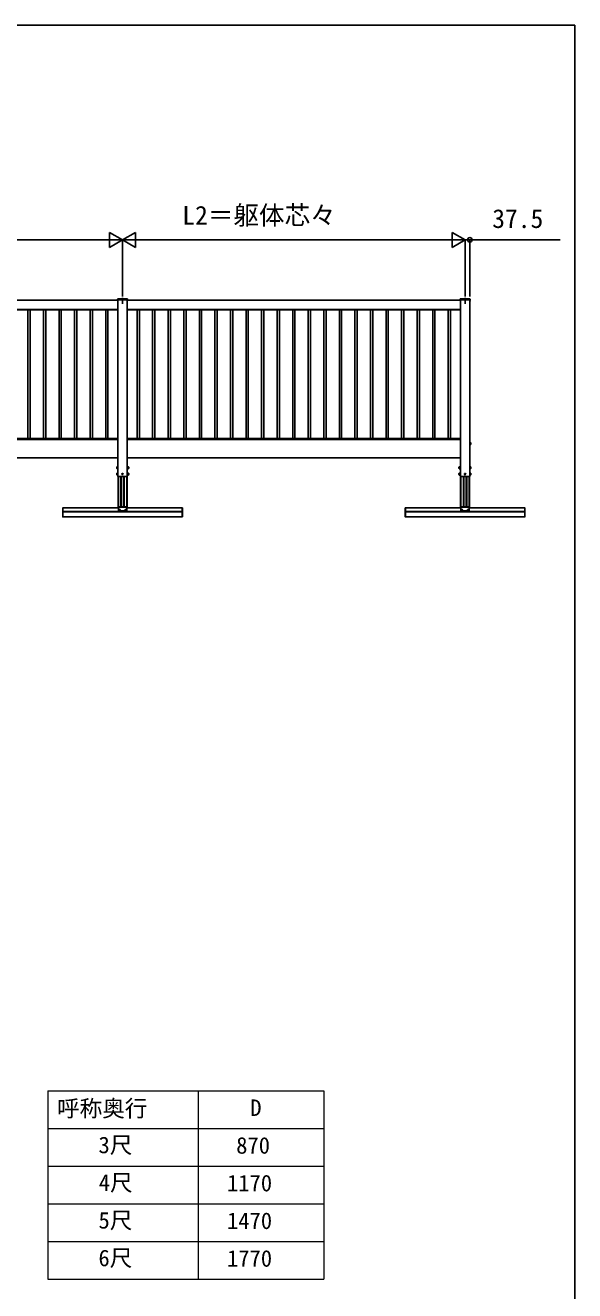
# Model space of a CAD drawing. Units: millimetres, scale not verified. Extents: x -10500 to 10500, y -15604 to 15536.
# Drawn here: x 6121 to 10500, y 4919 to 14996 of the extents above; entities that cross this region are included whole.
import ezdxf
from ezdxf.enums import TextEntityAlignment as Align

# ---------------------------------------------------------------- set-up
doc = ezdxf.new("R2010")
doc.units = ezdxf.units.MM
doc.header["$LTSCALE"] = 80
doc.layers.add('0-1_TABLE1', color=7, linetype='Continuous', lineweight=18)
for name, color, linetype in [('0-3_YKK_12', 2, 'Continuous'), ('0-4_YKK_13', 4, 'Continuous'), ('0-6_YKK_D', 6, 'Continuous'), ('0-7_YKK_ZWAK', 7, 'Continuous')]:
    doc.layers.add(name, color=color, linetype=linetype)
doc.styles.add('ＭＳ ゴシック', font='')
doc.styles.get('ＭＳ ゴシック').set_extended_font_data('MS Gothic')

msp = doc.modelspace()

# ---------------------------------------------------------------- linework, layer by layer
at = {"layer": '0-1_TABLE1'}
for p, q in [((6300, 6510.4), (8500, 6510.4)), ((6300, 6510.4), (6300, 5010.4)), ((7500, 6510.4), (7500, 5010.4)), ((8500, 6510.4), (8500, 5010.4)), ((6300, 6210.4), (8500, 6210.4)), ((6300, 5910.4), (8500, 5910.4)), ((6300, 5610.4), (8500, 5610.4)), ((6300, 5310.4), (8500, 5310.4)), ((6300, 5010.4), (8500, 5010.4))]:
    msp.add_line(p, q, dxfattribs=at)
at = {"layer": '0-3_YKK_12'}
for p, q in [((6858.77, 12810.31), (6858.77, 11402.31)), ((6896.27, 12827.31), (6896.27, 12777.62)), ((6933.77, 12810.31), (6933.77, 11402.31)), ((9588.77, 12810.31), (9588.77, 11402.31)), ((9626.27, 12827.31), (9626.27, 12777.62)), ((9663.77, 12810.31), (9663.77, 11402.31)), ((4203.77, 12732.31), (6858.77, 12732.31)), ((6858.77, 12729.31), (4203.77, 12729.31)), ((6142.27, 11705.31), (6142.27, 12729.31)), ((6160.27, 11705.31), (6160.27, 12729.31)), ((6266.27, 11705.31), (6266.27, 12729.31)), ((6284.27, 11705.31), (6284.27, 12729.31)), ((6390.27, 11705.31), (6390.27, 12729.31)), ((6408.27, 11705.31), (6408.27, 12729.31)), ((6514.27, 11705.31), (6514.27, 12729.31)), ((6532.27, 11705.31), (6532.27, 12729.31)), ((6638.27, 11705.31), (6638.27, 12729.31)), ((6656.27, 11705.31), (6656.27, 12729.31)), ((6762.27, 11705.31), (6762.27, 12729.31)), ((6780.27, 11705.31), (6780.27, 12729.31)), ((9588.77, 12732.31), (6933.77, 12732.31)), ((6933.77, 12729.31), (9588.77, 12729.31)), ((7012.27, 11705.31), (7012.27, 12729.31)), ((7030.27, 11705.31), (7030.27, 12729.31)), ((7136.27, 11705.31), (7136.27, 12729.31)), ((7154.27, 11705.31), (7154.27, 12729.31)), ((7260.27, 11705.31), (7260.27, 12729.31)), ((7278.27, 11705.31), (7278.27, 12729.31)), ((7384.27, 11705.31), (7384.27, 12729.31)), ((7402.27, 11705.31), (7402.27, 12729.31)), ((7508.27, 11705.31), (7508.27, 12729.31)), ((7526.27, 11705.31), (7526.27, 12729.31)), ((7632.27, 11705.31), (7632.27, 12729.31)), ((7650.27, 11705.31), (7650.27, 12729.31)), ((7756.27, 11705.31), (7756.27, 12729.31)), ((7774.27, 11705.31), (7774.27, 12729.31)), ((7880.27, 11705.31), (7880.27, 12729.31)), ((7898.27, 11705.31), (7898.27, 12729.31)), ((8004.27, 11705.31), (8004.27, 12729.31)), ((8022.27, 11705.31), (8022.27, 12729.31)), ((8128.27, 11705.31), (8128.27, 12729.31)), ((8146.27, 11705.31), (8146.27, 12729.31)), ((8252.27, 11705.31), (8252.27, 12729.31)), ((8270.27, 11705.31), (8270.27, 12729.31)), ((8376.27, 11705.31), (8376.27, 12729.31)), ((8394.27, 11705.31), (8394.27, 12729.31)), ((8500.27, 11705.31), (8500.27, 12729.31)), ((8518.27, 11705.31), (8518.27, 12729.31)), ((8624.27, 11705.31), (8624.27, 12729.31)), ((8642.27, 11705.31), (8642.27, 12729.31)), ((8748.27, 11705.31), (8748.27, 12729.31)), ((8766.27, 11705.31), (8766.27, 12729.31)), ((8872.27, 11705.31), (8872.27, 12729.31)), ((8890.27, 11705.31), (8890.27, 12729.31)), ((8996.27, 11705.31), (8996.27, 12729.31)), ((9014.27, 11705.31), (9014.27, 12729.31)), ((9120.27, 11705.31), (9120.27, 12729.31)), ((9138.27, 11705.31), (9138.27, 12729.31)), ((9244.27, 11705.31), (9244.27, 12729.31)), ((9262.27, 11705.31), (9262.27, 12729.31)), ((9368.27, 11705.31), (9368.27, 12729.31)), ((9386.27, 11705.31), (9386.27, 12729.31)), ((9492.27, 11705.31), (9492.27, 12729.31)), ((9510.27, 11705.31), (9510.27, 12729.31)), ((4203.77, 11705.31), (6858.77, 11705.31)), ((4203.77, 11697.31), (6858.77, 11697.31)), ((9588.77, 11705.31), (6933.77, 11705.31)), ((9588.77, 11697.31), (6933.77, 11697.31)), ((4203.77, 11552.31), (6858.77, 11552.31)), ((9588.77, 11552.31), (6933.77, 11552.31)), ((6858.77, 11402.31), (6933.77, 11402.31)), ((6860.47, 11402.31), (6860.47, 11160.33)), ((6863.07, 11160.33), (6863.07, 11402.31)), ((6883.27, 11160.33), (6883.27, 11402.31)), ((6886.77, 11160.33), (6886.77, 11402.31)), ((6905.77, 11160.33), (6905.77, 11402.31)), ((6909.27, 11160.33), (6909.27, 11402.31)), ((6929.47, 11160.33), (6929.47, 11402.31)), ((6932.07, 11160.33), (6932.07, 11402.31)), ((9588.77, 11402.31), (9663.77, 11402.31)), ((9590.47, 11160.33), (9590.47, 11402.31)), ((9593.07, 11160.33), (9593.07, 11402.31)), ((9613.27, 11160.33), (9613.27, 11402.31)), ((9616.77, 11160.33), (9616.77, 11402.31)), ((9635.77, 11160.33), (9635.77, 11402.31)), ((9639.27, 11160.33), (9639.27, 11402.31)), ((9659.47, 11160.33), (9659.47, 11402.31)), ((9662.07, 11402.31), (9662.07, 11160.33)), ((6863.37, 11152.33), (6421.27, 11152.33)), ((6421.27, 11081.81), (6421.27, 11152.33)), ((7371.27, 11124.24), (6421.27, 11124.24)), ((7371.27, 11121.52), (6421.27, 11121.52)), ((6860.47, 11160.33), (6932.07, 11160.33)), ((7371.27, 11152.33), (6929.17, 11152.33)), ((7371.27, 11081.81), (7371.27, 11152.33)), ((9151.27, 11152.33), (9593.37, 11152.33)), ((9151.27, 11081.81), (9151.27, 11152.33)), ((9151.27, 11124.24), (10101.27, 11124.24)), ((9151.27, 11121.52), (10101.27, 11121.52)), ((9662.07, 11160.33), (9590.47, 11160.33)), ((9659.17, 11152.33), (10101.27, 11152.33)), ((10101.27, 11081.81), (10101.27, 11152.33)), ((7371.27, 11081.81), (6421.27, 11081.81)), ((9151.27, 11081.81), (10101.27, 11081.81))]:
    msp.add_line(p, q, dxfattribs=at)
for points in [[(4203.77, 12732.31), (4203.77, 12807.31), (6858.77, 12807.31)], [(9588.77, 12732.31), (9588.77, 12807.31), (6933.77, 12807.31)]]:
    msp.add_lwpolyline(points, dxfattribs=at)
for centre in [(6896.27, 11422.31), (9626.27, 11422.31)]:
    msp.add_circle(centre, 5, dxfattribs=at)
at = {"layer": '0-4_YKK_13'}
for p, q in [((6856.57, 12813.31), (6856.62, 12815.98)), ((6856.57, 12813.31), (6856.63, 12810.31)), ((6856.63, 12810.31), (6935.92, 12810.31)), ((6935.97, 12813.31), (6935.92, 12810.31)), ((6935.97, 12813.31), (6935.93, 12815.98)), ((9586.57, 12813.31), (9586.62, 12815.98)), ((9586.57, 12813.31), (9586.63, 12810.31)), ((9665.92, 12810.31), (9586.63, 12810.31)), ((9663.77, 12807.06), (9663.77, 12797.56)), ((9664, 12807.06), (9663.77, 12807.06)), ((9664, 12807.06), (9664, 12797.56)), ((9665.97, 12813.31), (9665.92, 12810.31)), ((9665.97, 12813.31), (9665.93, 12815.98)), ((9664, 12797.56), (9663.77, 12797.56)), ((9664.07, 11672.36), (9665.67, 11672.36)), ((9665.67, 11658.26), (9664.07, 11658.26)), ((9665.67, 11672.82), (9670.59, 11672.82)), ((9665.67, 11672.82), (9665.67, 11657.8)), ((9665.67, 11669.31), (9665.67, 11661.31)), ((9665.67, 11669.06), (9670.59, 11669.06)), ((9665.67, 11661.56), (9670.59, 11661.56)), ((9665.67, 11657.8), (9670.59, 11657.8)), ((9671.17, 11671.81), (9670.59, 11672.82)), ((9671.17, 11658.81), (9670.59, 11657.8)), ((9671.17, 11671.81), (9671.17, 11658.81)), ((6851.67, 11478.81), (6852.25, 11479.82)), ((6851.67, 11465.81), (6851.67, 11478.81)), ((6851.67, 11465.81), (6852.25, 11464.8)), ((6851.67, 11428.81), (6852.25, 11429.82)), ((6851.67, 11415.81), (6851.67, 11428.81)), ((6851.67, 11415.81), (6852.25, 11414.8)), ((6857.17, 11479.82), (6852.25, 11479.82)), ((6857.17, 11476.06), (6852.25, 11476.06)), ((6857.17, 11468.56), (6852.25, 11468.56)), ((6857.17, 11429.82), (6852.25, 11429.82)), ((6857.17, 11426.06), (6852.25, 11426.06)), ((6857.17, 11418.56), (6852.25, 11418.56)), ((6935.37, 11464.61), (6937.37, 11464.61)), ((6935.37, 11414.61), (6937.37, 11414.61)), ((6937.37, 11476.06), (6943.29, 11476.06)), ((6937.37, 11468.56), (6943.29, 11468.56)), ((6937.37, 11426.06), (6943.29, 11426.06)), ((6937.37, 11418.56), (6943.29, 11418.56)), ((6943.87, 11475.63), (6946.65, 11475.63)), ((6943.87, 11468.99), (6946.65, 11468.99)), ((6943.87, 11425.63), (6946.65, 11425.63)), ((6943.87, 11418.99), (6946.65, 11418.99)), ((6945.97, 11468.31), (6945.97, 11476.31)), ((6945.97, 11418.31), (6945.97, 11426.31)), ((9578.67, 11475.63), (9575.89, 11475.63)), ((9578.67, 11468.99), (9575.89, 11468.99)), ((9578.67, 11425.63), (9575.89, 11425.63)), ((9578.67, 11418.99), (9575.89, 11418.99)), ((9576.57, 11468.31), (9576.57, 11476.31)), ((9576.57, 11418.31), (9576.57, 11426.31)), ((9585.17, 11476.06), (9579.25, 11476.06)), ((9585.17, 11468.56), (9579.25, 11468.56)), ((9585.17, 11426.06), (9579.25, 11426.06)), ((9585.17, 11418.56), (9579.25, 11418.56)), ((9587.17, 11464.61), (9585.17, 11464.61)), ((9587.17, 11414.61), (9585.17, 11414.61)), ((9665.37, 11479.82), (9670.29, 11479.82)), ((9665.37, 11476.06), (9670.29, 11476.06)), ((9665.37, 11468.56), (9670.29, 11468.56)), ((9665.37, 11429.82), (9670.29, 11429.82)), ((9665.37, 11426.06), (9670.29, 11426.06)), ((9665.37, 11418.56), (9670.29, 11418.56)), ((9670.87, 11478.81), (9670.29, 11479.82)), ((9670.87, 11465.81), (9670.29, 11464.8)), ((9670.87, 11428.81), (9670.29, 11429.82)), ((9670.87, 11415.81), (9670.29, 11414.8)), ((9670.87, 11465.81), (9670.87, 11478.81)), ((9670.87, 11415.81), (9670.87, 11428.81)), ((6419.27, 11151.83), (6419.27, 11082.31)), ((6863.37, 11160.33), (6863.37, 11128.33)), ((6863.37, 11158.83), (6929.17, 11158.83)), ((6863.37, 11128.33), (6929.17, 11128.33)), ((6871.95, 11136.89), (6871.07, 11136.89)), ((6874.59, 11137.77), (6875.47, 11137.77)), ((6882.77, 11160.33), (6909.77, 11160.33)), ((6917.95, 11136.89), (6917.07, 11136.89)), ((6920.59, 11137.77), (6921.47, 11137.77)), ((6929.17, 11160.33), (6929.17, 11128.33)), ((7373.27, 11151.83), (7373.27, 11082.31)), ((9149.27, 11151.83), (9149.27, 11082.31)), ((9593.37, 11160.33), (9593.37, 11128.33)), ((9659.17, 11158.83), (9593.37, 11158.83)), ((9659.17, 11128.33), (9593.37, 11128.33)), ((9601.95, 11137.77), (9601.07, 11137.77)), ((9604.59, 11136.89), (9605.47, 11136.89)), ((9639.77, 11160.33), (9612.77, 11160.33)), ((9647.95, 11137.77), (9647.07, 11137.77)), ((9650.59, 11136.89), (9651.47, 11136.89)), ((9659.17, 11160.33), (9659.17, 11128.33)), ((10103.27, 11151.83), (10103.27, 11082.31)), ((6421.27, 11081.31), (6420.27, 11081.31)), ((7371.27, 11081.31), (7372.27, 11081.31)), ((9151.27, 11081.31), (9150.27, 11081.31)), ((10101.27, 11081.31), (10102.27, 11081.31))]:
    msp.add_line(p, q, dxfattribs=at)
for points in [[(9663.77, 11673.81), (9664.07, 11673.81), (9664.07, 11656.81), (9663.77, 11656.81)], [(6857.17, 11479.82), (6857.17, 11464.8), (6852.25, 11464.8)], [(6857.17, 11429.82), (6857.17, 11414.8), (6852.25, 11414.8)], [(6937.37, 11464.61), (6937.37, 11480.01), (6935.37, 11480.01)], [(6937.37, 11414.61), (6937.37, 11430.01), (6935.37, 11430.01)], [(6937.37, 11479.82), (6937.37, 11464.8), (6943.29, 11464.8), (6943.87, 11465.81), (6943.87, 11478.81)], [(6937.37, 11479.82), (6943.29, 11479.82), (6943.87, 11478.81)], [(6937.37, 11429.82), (6937.37, 11414.8), (6943.29, 11414.8), (6943.87, 11415.81), (6943.87, 11428.81)], [(6937.37, 11429.82), (6943.29, 11429.82), (6943.87, 11428.81)], [(6943.87, 11476.31), (6945.97, 11476.31), (6947.17, 11475.11)], [(6943.87, 11468.31), (6945.97, 11468.31), (6947.17, 11469.51), (6947.17, 11475.11)], [(6943.87, 11426.31), (6945.97, 11426.31), (6947.17, 11425.11)], [(6943.87, 11418.31), (6945.97, 11418.31), (6947.17, 11419.51), (6947.17, 11425.11)], [(9578.67, 11476.31), (9576.57, 11476.31), (9575.37, 11475.11)], [(9578.67, 11468.31), (9576.57, 11468.31), (9575.37, 11469.51), (9575.37, 11475.11)], [(9578.67, 11426.31), (9576.57, 11426.31), (9575.37, 11425.11)], [(9578.67, 11418.31), (9576.57, 11418.31), (9575.37, 11419.51), (9575.37, 11425.11)], [(9585.17, 11479.82), (9585.17, 11464.8), (9579.25, 11464.8), (9578.67, 11465.81), (9578.67, 11478.81)], [(9585.17, 11479.82), (9579.25, 11479.82), (9578.67, 11478.81)], [(9585.17, 11429.82), (9585.17, 11414.8), (9579.25, 11414.8), (9578.67, 11415.81), (9578.67, 11428.81)], [(9585.17, 11429.82), (9579.25, 11429.82), (9578.67, 11428.81)], [(9585.17, 11464.61), (9585.17, 11480.01), (9587.17, 11480.01)], [(9585.17, 11414.61), (9585.17, 11430.01), (9587.17, 11430.01)], [(9665.37, 11479.82), (9665.37, 11464.8), (9670.29, 11464.8)], [(9665.37, 11429.82), (9665.37, 11414.8), (9670.29, 11414.8)], [(6421.27, 11081.31), (6421.27, 11152.83), (6420.27, 11152.83)], [(6871.07, 11136.89), (6871.07, 11137.77), (6871.95, 11137.77)], [(6872.83, 11138.65), (6872.83, 11139.53), (6873.71, 11139.53), (6873.71, 11138.65)], [(6873.71, 11136.01), (6873.71, 11135.13), (6872.83, 11135.13), (6872.83, 11136.01)], [(6875.47, 11137.77), (6875.47, 11136.89), (6874.59, 11136.89)], [(6917.07, 11136.89), (6917.07, 11137.77), (6917.95, 11137.77)], [(6918.83, 11138.65), (6918.83, 11139.53), (6919.71, 11139.53), (6919.71, 11138.65)], [(6919.71, 11136.01), (6919.71, 11135.13), (6918.83, 11135.13), (6918.83, 11136.01)], [(6921.47, 11137.77), (6921.47, 11136.89), (6920.59, 11136.89)], [(7371.27, 11081.31), (7371.27, 11152.83), (7372.27, 11152.83)], [(9151.27, 11081.31), (9151.27, 11152.83), (9150.27, 11152.83)], [(9601.07, 11137.77), (9601.07, 11136.89), (9601.95, 11136.89)], [(9603.71, 11138.65), (9603.71, 11139.53), (9602.83, 11139.53), (9602.83, 11138.65)], [(9602.83, 11136.01), (9602.83, 11135.13), (9603.71, 11135.13), (9603.71, 11136.01)], [(9605.47, 11136.89), (9605.47, 11137.77), (9604.59, 11137.77)], [(9647.07, 11137.77), (9647.07, 11136.89), (9647.95, 11136.89)], [(9649.71, 11138.65), (9649.71, 11139.53), (9648.83, 11139.53), (9648.83, 11138.65)], [(9648.83, 11136.01), (9648.83, 11135.13), (9649.71, 11135.13), (9649.71, 11136.01)], [(9651.47, 11136.89), (9651.47, 11137.77), (9650.59, 11137.77)], [(10101.27, 11081.31), (10101.27, 11152.83), (10102.27, 11152.83)]]:
    msp.add_lwpolyline(points, dxfattribs=at)
for points in [[(6858.77, 11463.81), (6857.17, 11463.81), (6857.17, 11480.81), (6858.77, 11480.81)], [(6858.77, 11413.81), (6857.17, 11413.81), (6857.17, 11430.81), (6858.77, 11430.81)], [(6935.37, 11463.81), (6935.37, 11480.81), (6933.77, 11480.81), (6933.77, 11463.81)], [(6935.37, 11413.81), (6935.37, 11430.81), (6933.77, 11430.81), (6933.77, 11413.81)], [(9587.17, 11463.81), (9587.17, 11480.81), (9588.77, 11480.81), (9588.77, 11463.81)], [(9587.17, 11413.81), (9587.17, 11430.81), (9588.77, 11430.81), (9588.77, 11413.81)], [(9663.77, 11463.81), (9665.37, 11463.81), (9665.37, 11480.81), (9663.77, 11480.81)], [(9663.77, 11413.81), (9665.37, 11413.81), (9665.37, 11430.81), (9663.77, 11430.81)]]:
    msp.add_lwpolyline(points, close=True, dxfattribs=at)
for centre in [(6873.27, 11137.33), (6919.27, 11137.33), (9603.27, 11137.33), (9649.27, 11137.33)]:
    msp.add_circle(centre, 4, dxfattribs=at)
for centre, radius, start, end in [((6857.58, 12813.47), 1, 97.02227, 179), ((6857.62, 12815.96), 1, 96.9597, 179), ((6896.27, 12499.31), 317.53, 82.97773, 97.02227), ((6896.27, 12499.31), 320, 83.0403, 96.9597), ((6934.93, 12815.96), 1, 1, 83.0403), ((6934.97, 12813.47), 1, 1, 82.97773), ((9587.58, 12813.47), 1, 97.02227, 179), ((9587.62, 12815.96), 1, 96.9597, 179), ((9626.27, 12499.31), 317.53, 82.97773, 97.02227), ((9626.27, 12499.31), 320, 83.0403, 96.9597), ((9660.17, 12802.31), 6.1, 308.85935, 51.14065), ((9664.93, 12815.96), 1, 1, 83.0403), ((9664.97, 12813.47), 1, 1, 82.97773), ((9667.85, 11670.94), 3.32, 325.61575, 34.38425), ((9658.75, 11665.31), 12.42, 342.41205, 17.58795), ((9667.85, 11659.68), 3.32, 325.61575, 34.38425), ((6864.09, 11472.31), 12.42, 162.41205, 197.58795), ((6864.09, 11422.31), 12.42, 162.41205, 197.58795), ((6855, 11477.94), 3.32, 145.61575, 214.38425), ((6855, 11466.68), 3.32, 145.61575, 214.38425), ((6855, 11427.94), 3.32, 145.61575, 214.38425), ((6855, 11416.68), 3.32, 145.61575, 214.38425), ((6940.55, 11477.94), 3.32, 325.61575, 34.38425), ((6931.45, 11472.31), 12.42, 342.41205, 17.58795), ((6940.55, 11466.68), 3.32, 325.61575, 34.38425), ((6940.55, 11427.94), 3.32, 325.61575, 34.38425), ((6931.45, 11422.31), 12.42, 342.41205, 17.58795), ((6940.55, 11416.68), 3.32, 325.61575, 34.38425), ((9591.09, 11472.31), 12.42, 162.41205, 197.58795), ((9591.09, 11422.31), 12.42, 162.41205, 197.58795), ((9582, 11477.94), 3.32, 145.61575, 214.38425), ((9582, 11466.68), 3.32, 145.61575, 214.38425), ((9582, 11427.94), 3.32, 145.61575, 214.38425), ((9582, 11416.68), 3.32, 145.61575, 214.38425), ((9667.55, 11477.94), 3.32, 325.61575, 34.38425), ((9658.45, 11472.31), 12.42, 342.41205, 17.58795), ((9667.55, 11466.68), 3.32, 325.61575, 34.38425), ((9667.55, 11427.94), 3.32, 325.61575, 34.38425), ((9658.45, 11422.31), 12.42, 342.41205, 17.58795), ((9667.55, 11416.68), 3.32, 325.61575, 34.38425), ((6420.27, 11151.83), 1, 90, 180), ((6871.95, 11138.65), 0.88, 270, 0), ((6871.95, 11136.01), 0.88, 0, 90), ((6874.59, 11138.65), 0.88, 180, 270), ((6874.59, 11136.01), 0.88, 90, 180), ((6917.95, 11138.65), 0.88, 270, 0), ((6917.95, 11136.01), 0.88, 0, 90), ((6920.59, 11138.65), 0.88, 180, 270), ((6920.59, 11136.01), 0.88, 90, 180), ((7372.27, 11151.83), 1, 0, 90), ((9150.27, 11151.83), 1, 90, 180), ((9601.95, 11138.65), 0.88, 270, 0), ((9601.95, 11136.01), 0.88, 0, 90), ((9604.59, 11138.65), 0.88, 180, 270), ((9604.59, 11136.01), 0.88, 90, 180), ((9647.95, 11138.65), 0.88, 270, 0), ((9647.95, 11136.01), 0.88, 0, 90), ((9650.59, 11138.65), 0.88, 180, 270), ((9650.59, 11136.01), 0.88, 90, 180), ((10102.27, 11151.83), 1, 0, 90), ((6420.27, 11082.31), 1, 180, 270), ((7372.27, 11082.31), 1, 270, 0), ((9150.27, 11082.31), 1, 180, 270), ((10102.27, 11082.31), 1, 270, 0)]:
    msp.add_arc(centre, radius, start, end, dxfattribs=at)
at = {"layer": '0-6_YKK_D'}
for p, q in [((6896.27, 13287.31), (6792.35, 13347.31)), ((6792.35, 13347.31), (6792.35, 13227.31)), ((6896.27, 13287.31), (7000.2, 13347.31)), ((7000.2, 13227.31), (7000.2, 13347.31)), ((9626.27, 13287.31), (9522.35, 13347.31)), ((9522.35, 13347.31), (9522.35, 13227.31)), ((4286.27, 13287.31), (6776.27, 13287.31)), ((6896.27, 13287.31), (6688.43, 13287.31)), ((6896.27, 13287.31), (6792.35, 13227.31)), ((6896.27, 12837.31), (6896.27, 13288.31)), ((6896.27, 12837.31), (6896.27, 13288.31)), ((6896.27, 13287.31), (7000.2, 13227.31)), ((6896.27, 13287.31), (7104.12, 13287.31)), ((9506.27, 13287.31), (7016.27, 13287.31)), ((9626.27, 13287.31), (9418.43, 13287.31)), ((9626.27, 13287.31), (9522.35, 13227.31)), ((9626.27, 13287.31), (9554.27, 13287.31)), ((9626.27, 12837.31), (9626.27, 13288.31)), ((9626.27, 12837.31), (9626.27, 13288.31)), ((9626.27, 13287.31), (9663.77, 13287.31)), ((9663.77, 12837.31), (9663.77, 13288.31)), ((9663.77, 13287.31), (10383, 13287.31))]:
    msp.add_line(p, q, dxfattribs=at)
msp.add_circle((9663.77, 13287.31), 18, dxfattribs=at)
at = {"layer": '0-7_YKK_ZWAK'}
msp.add_line((-10500, 14996.4), (10500, 14996.4), dxfattribs=at)
msp.add_lwpolyline([(-10500, -15603.6), (10500, -15603.6), (10500, 14996.4)], dxfattribs=at)

# ---------------------------------------------------------------- texts
at = {"layer": '0-1_TABLE1', "style": 'ＭＳ ゴシック'}
for s, p in [('呼称奥行', (6374.32, 6264.77)), ('D', (7914.6, 6270.4)), ('3尺', (6704.66, 5973.98)), ('870', (7802.1, 5970.4)), ('4尺', (6706.7, 5673.98)), ('1170', (7728.98, 5670.4)), ('5尺', (6704.66, 5373.98)), ('1470', (7728.98, 5370.4)), ('6尺', (6704.15, 5073.98)), ('1770', (7728.98, 5070.4))]:
    msp.add_text(s, height=132, dxfattribs=at).set_placement(p, align=Align.BOTTOM_LEFT)
at = {"layer": '0-6_YKK_D', "style": 'ＭＳ ゴシック'}
for s, p in [('L2＝躯体芯々', (7372.25, 13363.97)), ('37.5', (9842.7, 13337.31))]:
    msp.add_text(s, height=149.6, dxfattribs=at).set_placement(p, align=Align.BOTTOM_LEFT)

doc.saveas('drawing.dxf')
